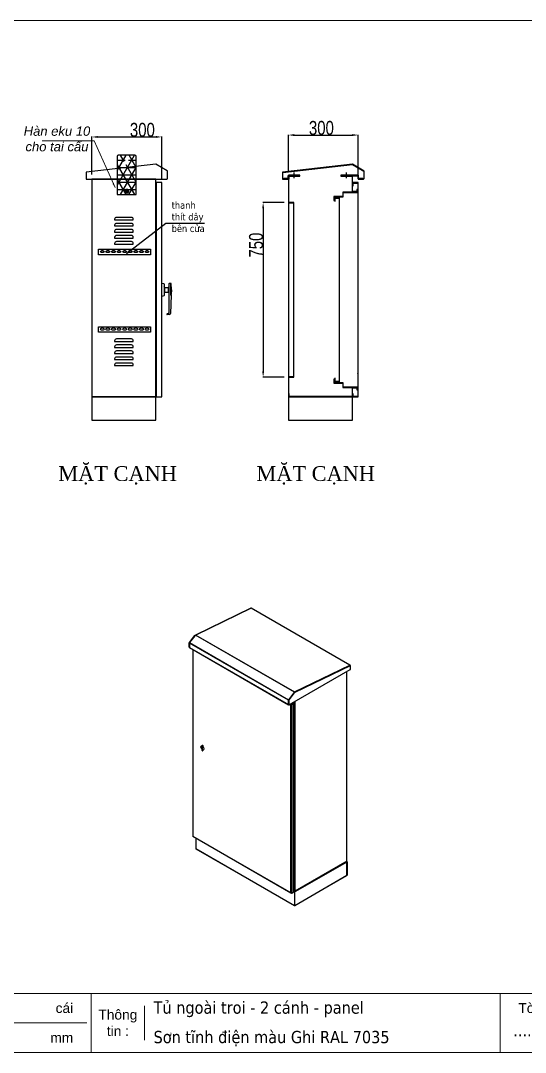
# Model space of a CAD drawing. Header units: inches. Extents: x 21 to 136330, y 8 to 58290.
# Drawn here: x 30620 to 32786, y 35034 to 39466 of the extents above; entities that cross this region are included whole.
import ezdxf
from ezdxf.enums import TextEntityAlignment as Align

# ---------------------------------------------------------------- set-up
doc = ezdxf.new("R2010")
doc.units = ezdxf.units.IN
doc.header["$MEASUREMENT"] = 0
doc.linetypes.add('EPL_DASH', pattern=[1, 0.5, -0.5])
doc.layers.add('0 TĂNG CỨNG', color=7, linetype='Continuous', lineweight=15)
doc.layers.add('ME-DIM', color=8, linetype='Continuous', lineweight=13)
for name, color, linetype in [('1-EMC-ACESS', 4, 'Continuous'), ('@.0.DM. NÉT CHÍNH', 7, 'Continuous'), ('DIM', 96, 'Continuous'), ('equipments-cont.', 140, 'Continuous'), ('Text', 4, 'Continuous')]:
    doc.layers.add(name, color=color, linetype=linetype)
for name, color, linetype, transparency in [('@.0.DM. KÍCH THƯỚC', 8, 'Continuous', 0.2), ('@.0.DM. KÍCH THƯỚC @ 1', 8, 'Continuous', 0.2), ('@.DM. KÍCH THƯỚC', 8, 'Continuous', 0.2), ('@.DM. KÍCH THƯỚC @ 1', 8, 'Continuous', 0.2)]:
    doc.layers.add(name, color=color, linetype=linetype, transparency=transparency)
doc.styles.add('ARIAL', font='arial.ttf')
doc.styles.add('Note Text (ISO)', font='tahoma.ttf')
doc.styles.add('roman', font='roman.shx', dxfattribs={"width": 0.8})
doc.styles.add('Tahoma (Input Text)', font='tahoma.ttf')
doc.styles.add('TEXT-ELECTRICAL', font='')
doc.styles.get('TEXT-ELECTRICAL').set_extended_font_data('.VnArial NarrowH')
doc.dimstyles.new('Kích thước Duy Mạnh', dxfattribs={"dimtxt": 30, "dimasz": 25, "dimexe": 1.25, "dimexo": 20, "dimtad": 1, "dimdec": 1, "dimtxsty": 'roman', "dimcen": 2.5, "dimclrd": 8, "dimclre": 8, "dimclrt": 2, "dimadec": 0, "dimazin": 0, "dimtfac": 1, "dimtdec": 1, "dimtix": 1, "dimtmove": 0, "dimatfit": 3, "dimfxl": 1, "dimtfillclr": 1, "dimarcsym": 0})
doc.dimstyles.new('ME DIM 1-20', dxfattribs={"dimscale": 20, "dimtxt": 2, "dimasz": 1, "dimexe": 0.5, "dimexo": 0.5, "dimgap": 0.5, "dimtad": 1, "dimdec": 0, "dimzin": 0, "dimdsep": 46, "dimtxsty": 'TEXT-ELECTRICAL', "dimblk": 'OBLIQUE', "dimcen": 0, "dimdle": 0.5, "dimclrd": 256, "dimclre": 256, "dimclrt": 256, "dimadec": 0, "dimazin": 0, "dimtfac": 1, "dimtdec": 0, "dimtix": 1, "dimtofl": 0, "dimtmove": 0, "dimatfit": 3, "dimfxl": 1, "dimtolj": 1, "dimtzin": 0, "dimlwd": -1, "dimlwe": -1, "dimarcsym": 0})

# ---------------------------------------------------------------- blocks, each defined once
blk = doc.blocks.new('KHUNG KT1')
at = {"color": 7}
for p, q in [((7128, -4752), (0, -4752)), ((4868.8, -4752), (4868.8, -5040)), ((6864, -4752), (6864, -5040)), ((5128.7, -4812), (5128.7, -4980)), ((4848, -4896), (0, -4896))]:
    blk.add_line(p, q, dxfattribs=at)
blk.add_lwpolyline([(0, 0), (7128, 0), (7128, -5040), (0, -5040)], close=True, dxfattribs=at)
at = {"color": 2, "char_height": 48, "style": 'ARIAL'}
for s, insert, width, attachment_point in [('cái', (4695, -4824), 2202.321, 4), ('Thông\\Ptin :', (4998.8, -4896), 259.945, 5), ('Tờ', (6996, -4824), 264, 5), ('mm', (4669.3, -4968), 2202.321, 4)]:
    blk.add_mtext(s, dxfattribs=dict(at, insert=insert, width=width, attachment_point=attachment_point))
at = {"color": 1, "style": 'Tahoma (Input Text)', "flags": 8}
for tag, p in [('#03', (1514.7, -4846.3)), ('#01', (328.9, -4851.1)), ('#05', (2819, -4851.1)), ('#07', (4424, -4851.1)), ('#09', (5172.9, -4851.1)), ('#02', (189.8, -4995.1)), ('#04', (1755.3, -4995.1)), ('#06', (2727.8, -4995.1)), ('#08', (4382.7, -4995.1)), ('#10', (5172.9, -4995.1))]:
    blk.add_attdef(tag, p, '', height=60, dxfattribs=at)
blk.add_attdef('#11', text='', height=60, dxfattribs=at).set_placement((6996, -4961.6), align=Align.CENTER)
at = {"layer": '0 TĂNG CỨNG', "color": 1, "style": 'ARIAL'}
blk.add_attdef('#12', (852.8, -4987.6), '', height=60, dxfattribs=at)
blk = doc.blocks.new('*D640')
at = {"layer": '@.DM. KÍCH THƯỚC', "color": 8, "lineweight": -2, "transparency": 16777216}
for p, q in [((31749.9, 38684.9), (31659, 38684.9)), ((31749.9, 37934.9), (31659, 37934.9))]:
    blk.add_line(p, q, dxfattribs=at)
at = {"layer": '@.DM. KÍCH THƯỚC', "lineweight": -2, "transparency": 16777216}
blk.add_line((31660.2, 38659.9), (31660.2, 37959.9), dxfattribs=at)
at = {"layer": '@.DM. KÍCH THƯỚC', "transparency": 16777216}
for points in [[(31656, 38659.9), (31664.4, 38659.9), (31660.2, 38684.9)], [(31656, 37959.9), (31664.4, 37959.9), (31660.2, 37934.9)]]:
    blk.add_solid(points, dxfattribs=at)
at = {"layer": 'Defpoints', "color": 0, "transparency": 16777216}
for p in [(31769.9, 38684.9), (31660.2, 37934.9), (31769.9, 37934.9)]:
    blk.add_point(p, dxfattribs=at)
at = {"layer": '@.DM. KÍCH THƯỚC', "color": 2, "transparency": 16777216, "insert": (31599.6, 38448.2), "char_height": 60, "attachment_point": 1, "rotation": 90, "style": 'roman'}
blk.add_mtext('750', dxfattribs=at)
blk = doc.blocks.new('*D641')
at = {"layer": '@.DM. KÍCH THƯỚC', "color": 8, "lineweight": -2, "transparency": 16777216}
for p, q in [((31768.4, 38818.4), (31768.4, 38975.7)), ((32068.4, 38786.9), (32068.4, 38975.7))]:
    blk.add_line(p, q, dxfattribs=at)
at = {"layer": '@.DM. KÍCH THƯỚC', "lineweight": -2, "transparency": 16777216}
blk.add_line((31793.4, 38974.4), (32043.4, 38974.4), dxfattribs=at)
at = {"layer": '@.DM. KÍCH THƯỚC', "transparency": 16777216}
for points in [[(31793.4, 38978.6), (31793.4, 38970.3), (31768.4, 38974.4)], [(32043.4, 38978.6), (32043.4, 38970.3), (32068.4, 38974.4)]]:
    blk.add_solid(points, dxfattribs=at)
at = {"layer": 'Defpoints', "color": 0, "transparency": 16777216}
for p in [(32068.4, 38974.4), (31768.4, 38798.4), (32068.4, 38766.9)]:
    blk.add_point(p, dxfattribs=at)
at = {"layer": '@.DM. KÍCH THƯỚC', "color": 2, "transparency": 16777216, "insert": (31856.7, 39035.1), "char_height": 60, "attachment_point": 1, "style": 'roman'}
blk.add_mtext('300', dxfattribs=at)
blk = doc.blocks.new('*D685')
at = {"layer": '@.DM. KÍCH THƯỚC', "color": 8, "lineweight": -2, "transparency": 16777216}
for p, q in [((30925.1, 38804.9), (30925.1, 38967.5)), ((31225.1, 38786.9), (31225.1, 38967.5))]:
    blk.add_line(p, q, dxfattribs=at)
at = {"layer": '@.DM. KÍCH THƯỚC', "lineweight": -2, "transparency": 16777216}
blk.add_line((30950.1, 38966.2), (31200.1, 38966.2), dxfattribs=at)
at = {"layer": '@.DM. KÍCH THƯỚC', "transparency": 16777216}
for points in [[(30950.1, 38970.4), (30950.1, 38962.1), (30925.1, 38966.2)], [(31200.1, 38970.4), (31200.1, 38962.1), (31225.1, 38966.2)]]:
    blk.add_solid(points, dxfattribs=at)
at = {"layer": 'Defpoints', "color": 0, "transparency": 16777216}
for p in [(31225.1, 38966.2), (30925.1, 38784.9), (31225.1, 38766.9)]:
    blk.add_point(p, dxfattribs=at)
at = {"layer": '@.DM. KÍCH THƯỚC', "color": 2, "transparency": 16777216, "insert": (31088.4, 39026.9), "char_height": 60, "attachment_point": 1, "style": 'roman'}
blk.add_mtext('300', dxfattribs=at)
blk = doc.blocks.new('ádfsdg')
at = {"layer": '@.0.DM. NÉT CHÍNH'}
for p, q in [((206.4, 600.4), (-30.3, 485)), ((207.5, 600.3), (-29.2, 484.9)), ((631.2, 355.7), (207.5, 600.3)), ((632.2, 355.7), (208.5, 600.4)), ((-57, 450.4), (-57.8, 450.9)), ((-57.8, 432.3), (-57.8, 450.9)), ((-57, 452.9), (-33.6, 482.6)), ((-56.2, 452.4), (-57, 452.9)), ((-57, 450.4), (-57, 431.8)), ((368, 205), (-56.7, 450.2)), ((-56.7, 431.7), (-56.7, 450.2)), ((-32.9, 482.1), (-56.2, 452.4)), ((-56, 452.3), (-30.7, 484.4)), ((-56, 452.3), (368.8, 207)), ((-31.1, 483.8), (-33.6, 482.6)), ((-33.6, 482.6), (-32.9, 482.1)), ((-32.2, 482.4), (-32.9, 482.1)), ((-30.1, 484.1), (-30.7, 484.4)), ((393.6, 239.5), (-30.1, 484.1)), ((-29.2, 484.9), (394.5, 240.3)), ((-57, 431.8), (-57.8, 432.3)), ((-56.5, 430.8), (-57.3, 431.3)), ((-56.7, 431.7), (368, 186.4)), ((-56.3, 430.7), (368.5, 185.4)), ((-42.3, 422.6), (-42.3, -378.3)), ((-41.6, 422.2), (-41.6, -379.2)), ((394.5, 240.3), (631.2, 355.7)), ((632.7, 354.7), (632.3, 354.5)), ((632.7, 354.7), (633.2, 354.4)), ((382.4, 191.6), (633.5, 336.7)), ((632.7, 352.9), (396, 237.4)), ((618.1, -487.3), (618.1, 327.8)), ((618.8, -486.4), (618.8, 328.2)), ((633.2, 354.4), (632.5, 354)), ((632.6, 353.7), (633.5, 354.1)), ((632.7, 352.9), (634.3, 353.6)), ((633.2, 354), (633.2, 354.4)), ((634.3, 353.6), (633.5, 354.1)), ((633.5, 336.7), (634.3, 337.1)), ((634.3, 337.1), (634.3, 353.6)), ((394.1, 239.2), (368.8, 207)), ((369.1, 206.9), (392.5, 236.6)), ((393.3, 236.1), (369.9, 206.4)), ((395.2, 237.9), (392.5, 236.6)), ((392.5, 236.6), (393.3, 236.1)), ((393.2, 236.9), (394.5, 238.6)), ((393.3, 236.1), (396, 237.4)), ((394.1, 239.2), (393.6, 239.5)), ((394.5, 238.6), (394.1, 239.2)), ((394.5, 239.3), (394.5, 240.3)), ((395.2, 237.9), (396, 237.4)), ((368.3, 205.1), (368, 205)), ((368, 205), (368, 186.4)), ((368, 186.4), (368.3, 186.6)), ((369.1, 204.4), (368.3, 204.8)), ((368.3, 186.3), (368.3, 204.8)), ((369.1, 185.8), (368.3, 186.3)), ((368.8, 207), (369, 206.8)), ((369.6, 184.8), (368.8, 185.2)), ((369.9, 206.4), (369.1, 206.9)), ((369.1, 204.4), (369.1, 185.8)), ((370.7, 184.9), (382.4, 191.6)), ((378.9, 182.6), (372.9, 186.1)), ((376, 188), (380.5, 185.4)), ((379.7, 183.1), (378.9, 182.6)), ((378.9, -622), (378.9, 182.6)), ((379.7, 184.7), (379.7, 183.1)), ((379.7, 183.1), (381.1, 182.3)), ((380.5, 185.4), (380.5, 184.5)), ((380.5, 185.4), (381.2, 185)), ((381.2, 184.1), (380.5, 184.5)), ((390.5, 190.4), (381.2, 185)), ((381.2, 184.1), (381.2, 185)), ((381.2, 184.1), (381.3, 184.1)), ((390.6, 190.3), (381.3, 184.9)), ((381.3, 183.1), (381.3, 184.9)), ((381.3, 184.9), (382.1, 184.5)), ((382.1, 182.6), (381.3, 183.1)), ((382.1, 184.5), (391.4, 189.8)), ((382.1, 184.5), (382.1, 182.6)), ((382.1, 182.6), (382.1, -622)), ((390.5, 190.4), (385.3, 193.3)), ((391.2, 190.7), (386, 193.7)), ((390.5, 190.4), (390.5, 190.2)), ((391.4, 189.8), (390.6, 190.3)), ((391.4, 116.4), (391.4, 189.8)), ((392, 117.3), (392, 190)), ((392.7, -614.7), (392.7, 197.6)), ((395.9, 199.4), (395.9, -615.6)), ((391.4, 67.4), (391.4, 116.4)), ((391.4, -189.8), (391.4, 67.4)), ((392, -188.9), (392, 68.3)), ((-2.9, -4.8), (-2.9, 7.7)), ((-2.1, 7.5), (-2.1, -5.7)), ((391.4, -238.8), (391.4, -189.8)), ((391.4, -496), (391.4, -238.8)), ((392, -495.1), (392, -237.9)), ((-41.6, -379.2), (378.9, -622)), ((-41.2, -380.2), (379.4, -623)), ((-30, -386.7), (-30, -431.9)), ((-30, -431.9), (394.3, -676.8)), ((-28.8, -433.3), (394.1, -677.5)), ((618.6, -487), (395.9, -615.6)), ((395.9, -615.6), (618.1, -487.3)), ((618.5, -486.9), (618.6, -487)), ((618.6, -487.9), (618.6, -487)), ((391.4, -545), (391.4, -496)), ((618.6, -487.9), (395.9, -616.5)), ((618.1, -490.1), (395.9, -618.3)), ((617.9, -489), (618.9, -489.6)), ((618, -489.2), (618, -489.2)), ((618, -489.2), (618.8, -489.7)), ((618.1, -488.2), (619.7, -489.1)), ((618.1, -490.1), (618.8, -489.7)), ((618.8, -489.7), (618.8, -547.2)), ((618.9, -489.6), (619.7, -489.1)), ((618.9, -547.2), (618.9, -489.6)), ((619.7, -489.1), (619.7, -546.7)), ((391.4, -618.5), (391.4, -545)), ((392, -616.8), (392, -544.1)), ((395.1, -677.1), (618, -548.5)), ((395.2, -676.3), (618.8, -547.2)), ((618.9, -547.2), (618.8, -547.1)), ((619.7, -546.7), (618.9, -547.2)), ((382.1, -623.9), (391.4, -618.5)), ((392.7, -618.3), (391.8, -617.8)), ((392.7, -614.7), (392, -613.5)), ((392, -613.5), (392.7, -614.7)), ((392, -614.3), (392.7, -614.7)), ((394.3, -616.3), (392, -615)), ((393.5, -617.9), (392.7, -618.3)), ((392.7, -618.3), (394.3, -619.3)), ((394.3, -616.5), (392.9, -617.3)), ((393.5, -617.9), (395.1, -618.8)), ((394.3, -616.5), (394.3, -616.3)), ((395.7, -617.3), (394.3, -616.5)), ((395.1, -618.8), (394.3, -619.3)), ((394.3, -619.3), (394.3, -676.8)), ((395.1, -617.9), (394.4, -618.3)), ((395.2, -618.7), (394.4, -618.3)), ((394.4, -618.3), (394.4, -618.4)), ((395.1, -617.9), (395.9, -618.3)), ((395.1, -676.4), (395.1, -618.8)), ((395.2, -618.7), (395.9, -618.3)), ((395.2, -676.3), (395.2, -618.7)), ((395.9, -616.5), (395.5, -615.8)), ((395.9, -615.6), (395.9, -616.5)), ((379.7, -622.3), (379.7, -623.1)), ((380.5, -622.9), (380.5, -622.4)), ((381.2, -623.3), (380.5, -622.9)), ((381.1, -622.4), (381.2, -622.4)), ((381.2, -622.4), (381.2, -623.3)), ((381.3, -622.4), (381.2, -622.4)), ((381.2, -623.3), (381.3, -623.3)), ((381.3, -623.4), (381.3, -622.3)), ((381.3, -623.4), (382.1, -623.9)), ((382.1, -622), (382.1, -623.9)), ((394.3, -676.8), (395.1, -676.4)), ((395.2, -676.3), (395.1, -676.2))]:
    blk.add_line(p, q, dxfattribs=at)
for centre, major_axis, ratio, start_param, end_param in [((207.4, 598.4), (-0.99, 2.02), 0.620313, 5.539655, 6.283185), ((207.4, 598.4), (1.13, 1.95), 0.57735, 0, 0.707906), ((-56.2, 451.8), (1.12, 1.95), 0.57735, 1.325927, 2.356299), ((-55.4, 451.3), (-1.12, -1.95), 0.57735, 4.467519, 5.497892), ((-55.2, 451.2), (1.12, 1.95), 0.57735, 1.325927, 2.356299), ((-29.3, 483), (-0.99, 2.02), 0.620313, 5.539655, 6.994136), ((-29.3, 483), (-1.12, -1.95), 0.57735, 3.849498, 4.467519), ((-56.2, 433.2), (-1.12, -1.95), 0.57735, 5.497892, 6.283185), ((-55.4, 432.8), (-1.12, -1.95), 0.57735, 5.497892, 6.401311), ((-55.2, 432.6), (-1.12, -1.95), 0.57735, 5.497892, 6.283185), ((631.1, 353.8), (1.12, 1.95), 0.57735, 5.497787, 6.991091), ((631.1, 353.8), (0.99, -2.02), 0.620313, 0.827266, 2.398062), ((394.4, 238.4), (1.12, 1.95), 0.57735, 0.707906, 1.325927), ((394.4, 238.4), (-0.562, -0.974), 0.57735, 3.849498, 4.236916), ((394.4, 238.4), (-0.99, 2.02), 0.620313, 3.968859, 5.539655), ((394.4, 238.4), (0.49, -1.01), 0.620313, 0.827266, 2.398062), ((369.6, 205.9), (-1.12, -1.95), 0.57735, 4.467519, 5.497892), ((369.6, 187.3), (-1.12, -1.95), 0.57735, 5.497892, 6.401311), ((369.9, 205.7), (1.12, 1.95), 0.57735, 1.325927, 2.356299), ((369.9, 187.2), (-1.12, -1.95), 0.57735, 5.497892, 6.283185), ((370.7, 205.3), (-1.12, -1.95), 0.57735, 4.467519, 5.497892), ((370.7, 186.7), (-1.12, -1.95), 0.57735, 5.497892, 7.068688), ((380.5, 183.6), (-1.13, -1.95), 0.57735, 4.45059, 5.497787), ((380.5, 183.6), (2.25, 0), 0.57735, 3.926991, 4.974188), ((380.5, 183.6), (-1.13, -1.95), 0.57735, 3.926991, 4.45059), ((380.5, 183.6), (0.563, 0.974), 0.57735, 0.785398, 2.356194), ((380.5, 183.6), (-1.13, 0), 0.57735, 0.785398, 2.356194), ((380.5, 183.6), (2.25, 0), 0.57735, 4.974188, 5.497787), ((389.8, 117.3), (2.25, 0), 0.57735, 5.497787, 6.283185), ((389.8, 68.3), (2.25, 0), 0.57735, 5.497787, 7.068583), ((0, 0), (-4.5, 7.79), 0.57735, 0.088504, 3.053089), ((0, 10.4), (-1.13, 1.95), 0.57735, 0.361367, 2.780226), ((0, -10.4), (-1.13, 1.95), 0.57735, 0.361367, 2.780226), ((389.8, -188.9), (2.25, 0), 0.57735, 5.497787, 6.283185), ((389.8, -237.9), (2.25, 0), 0.57735, 5.497787, 7.068583), ((-40, -378.3), (-2.25, 0), 0.57735, 0, 0.785398), ((-40, -378.3), (-1.12, -1.95), 0.57735, 5.497787, 6.283185), ((616.5, -486.4), (2.25, 0), 0.57735, 5.497787, 6.283185), ((389.8, -495.1), (2.25, 0), 0.57735, 5.497787, 6.283185), ((616.5, -489.1), (1.13, -1.95), 0.57735, 1.308997, 1.570796), ((616.5, -489.1), (1.13, -1.95), 0.57735, 0.785398, 1.308997), ((389.8, -544.1), (2.25, 0), 0.57735, 5.497787, 7.068583), ((394.3, -613.8), (1.59, -2.76), 0.57735, 4.712389, 6.283185), ((394.3, -613.8), (1.59, -2.76), 0.57735, 4.712389, 5.235988), ((394.3, -617.4), (-1.12, -1.95), 0.57735, 4.974188, 5.497787), ((394.3, -617.4), (-1.12, -1.95), 0.57735, 4.28531, 4.974188), ((394.3, -617.4), (-0.562, -0.974), 0.57735, 3.926991, 5.497787), ((394.3, -614.7), (2.25, 0), 0.57735, 4.45059, 5.497787), ((394.3, -617.4), (0.563, -0.974), 0.57735, 0.785398, 2.356194), ((394.3, -617.4), (-1.12, 1.95), 0.57735, 4.45059, 4.775053), ((394.3, -617.4), (-1.13, 1.95), 0.57735, 3.926991, 4.45059), ((380.5, -621.1), (-1.12, -1.95), 0.57735, 5.497787, 6.544985), ((380.5, -621.1), (-2.25, 0), 0.57735, 0.785398, 1.832596), ((380.5, -621.1), (-1.12, -1.95), 0.57735, 0.261799, 0.785398), ((380.5, -621.1), (-2.25, 0), 0.57735, 1.832596, 2.356194)]:
    blk.add_ellipse(centre, major_axis=major_axis, ratio=ratio, start_param=start_param, end_param=end_param, dxfattribs=at)
for centre, major_axis in [((-0.8, -0.5), (-4.5, 7.79)), ((-0.8, 10), (-1.13, 1.95)), ((-0.8, -10.9), (-1.13, 1.95))]:
    blk.add_ellipse(centre, major_axis=major_axis, ratio=0.57735, dxfattribs=at)
for points in [[(390.9, 190.7), (390.8, 190.6), (390.6, 190.5), (390.5, 190.4)], [(390.6, 190.3), (390.6, 190.3), (390.7, 190.3), (390.7, 190.3)], [(391, 190.7), (391, 190.7), (391, 190.7), (390.9, 190.7)], [(391.4, 190.1), (391.5, 190.5), (391.3, 190.8), (391, 190.7)], [(392, 190), (391.9, 189.9), (391.7, 189.9), (391.4, 189.8)], [(392, 190), (391.9, 190), (391.8, 190), (391.7, 190)], [(-30, -431.9), (-29.9, -432.3), (-29.7, -432.6), (-29.4, -432.9)], [(-29.4, -432.9), (-29.2, -433), (-29, -433.2), (-28.8, -433.3)], [(618.3, -548.2), (618.2, -548.3), (618.1, -548.4), (618, -548.5)], [(618.5, -548), (618.4, -548), (618.4, -548.1), (618.3, -548.2)], [(618.8, -547.2), (618.7, -547.5), (618.6, -547.7), (618.5, -548)], [(619.1, -547.5), (618.9, -547.7), (618.7, -547.8), (618.5, -547.9)], [(618.7, -547.6), (618.8, -547.6), (619, -547.6), (619.1, -547.5)], [(618.8, -547.3), (618.8, -547.2), (618.9, -547.2), (618.9, -547.2)], [(619.7, -546.7), (619.6, -547), (619.4, -547.3), (619.1, -547.5)], [(391.4, -618.5), (391.8, -618.1), (392, -617.5), (392, -616.8)], [(394.5, -676.9), (394.9, -677.3), (395.2, -677.2), (395.3, -676.8)], [(395.1, -676.4), (395.1, -676.4), (395, -676.4), (395, -676.5)], [(395.3, -676.8), (395.3, -676.7), (395.3, -676.5), (395.2, -676.3)]]:
    blk.add_open_spline(points, degree=3, dxfattribs=at)
for points, knots in [([(390.7, 190.3), (390.9, 190.2), (391, 190.1), (391.4, 190.1), (391.5, 190), (391.7, 190), (391.7, 190), (391.7, 190)], [0, 0, 0, 0, 0.0693695, 0.0693695, 0.1384765, 0.1384765, 0.1564909, 0.1564909, 0.1564909, 0.1564909]), ([(390.9, 190.2), (390.9, 190.2), (390.9, 190.2), (391, 190.4), (391, 190.6), (391, 190.7)], [-0.09649044, -0.09649044, -0.09649044, -0.09649044, -0.08453239, -0.08453239, 0, 0, 0, 0]), ([(390.9, 190.2), (390.9, 190.2), (390.9, 190.2), (390.9, 190.4), (390.9, 190.5), (390.9, 190.7)], [-0.09701806, -0.09701806, -0.09701806, -0.09701806, -0.09001923, -0.09001923, 0, 0, 0, 0]), ([(391.7, 190), (391.8, 190), (391.9, 190), (392, 190), (392, 190), (392, 190)], [0, 0, 0, 0, 0.06575544, 0.06575544, 0.09008706, 0.09008706, 0.09008706, 0.09008706]), ([(392, 190), (392.1, 190), (392, 190), (392, 190), (392, 190), (392, 190), (392, 190)], [-0.518658, -0.518658, -0.518658, -0.518658, -0.3376904, -0.3376904, -0.3376904, -0.3123669, -0.3123669, -0.3123669, -0.3123669]), ([(395, -676.5), (394.9, -676.6), (394.7, -676.7), (394.5, -676.9), (394.4, -677), (394.3, -677.2), (394.2, -677.3), (394.2, -677.4), (394.1, -677.5), (394.1, -677.5)], [0, 0, 0, 0, 0.0693757, 0.0693757, 0.1384824, 0.1384824, 0.2062241, 0.2062241, 0.2465068, 0.2465068, 0.2465068, 0.2465068]), ([(394.1, -677.5), (394.1, -677.5), (394.1, -677.5), (394.1, -677.4), (394.1, -677.4), (394.2, -677.2), (394.3, -676.8)], [-0.5098141, -0.5098141, -0.5098141, -0.5098141, -0.350237, -0.350237, -0.350237, 0, 0, 0, 0]), ([(394.9, -676.6), (394.9, -676.6), (394.9, -676.6), (395, -676.7), (395.1, -676.8), (395.3, -676.8)], [-0.09701806, -0.09701806, -0.09701806, -0.09701806, -0.09001923, -0.09001923, 0, 0, 0, 0])]:
    blk.add_open_spline(points, degree=3, knots=knots, dxfattribs=at)
blk = doc.blocks.new('TV-HTS4')
at = {"layer": 'equipments-cont.'}
for p, q in [((12, 10), (10, 12)), ((12, 10), (28, 10)), ((12, 10), (12, -10)), ((28, 10), (30, 12)), ((28, 10), (28, -10)), ((40, 26.4), (32, 26.4)), ((39, -21), (39, 26.4)), ((42, 0), (40, 26.4)), ((42, 0), (41.1, -21)), ((12, -10), (10, -12)), ((12, -10), (28, -10)), ((28, -10), (30, -12)), ((40.9, -24), (37.1, -102.1)), ((39, -23.5), (39, -21)), ((40.4, -23.5), (39, -23.5)), ((40.6, -21.5), (39.5, -21.5)), ((22.5, -104.3), (22.5, -106)), ((28, -102.4), (23.3, -103.3)), ((32.1, -107), (23.5, -107))]:
    blk.add_line(p, q, dxfattribs=at)
blk.add_lwpolyline([(0, 28.5), (8.5, 26.4, -0.344151), (10, 24.4), (10, -24.4, -0.344151), (8.5, -26.4), (0, -28.5)], format="xyb", close=True, dxfattribs=at)
blk.add_lwpolyline([(30, 24.4), (30, -100)], dxfattribs=at)
for centre, radius, start, end in [((32, 24.4), 2, 90, 180), ((39.5, -21), 0.5, 180, 270), ((40.4, -24), 0.5, 357.4899, 90), ((40.6, -21), 0.5, 270, 357.4899), ((23.5, -104.3), 1, 101.3099, 180), ((23.5, -106), 1, 180, 270), ((27.5, -100), 2.5, 281.3099, 0), ((32.1, -102), 5, 270, 358.5193)]:
    blk.add_arc(centre, radius, start, end, dxfattribs=at)
blk = doc.blocks.new('bl10')
h = blk.add_hatch()
h.set_pattern_fill('ANGLE', color=256, scale=0.5, style=0)
h.set_pattern_definition([(0, (-95209.8878, -16108.5042), (0, 3.4925), [2.54, -0.9525]), (90, (-95209.8878, -16108.5042), (-3.4925, 2e-16), [2.54, -0.9525])])
edge = h.paths.add_edge_path(flags=16)
edge.add_arc((0, 7.4), 5, 0, 360)
h.paths.add_polyline_path([(-4.2, 14.7), (-8.5, 7.4), (-4.2, 0), (4.2, 0), (8.5, 7.4), (4.2, 14.7)])
h = blk.add_hatch()
h.set_pattern_fill('DOTS', color=256, style=0)
h.set_pattern_definition([(0, (-95209.8878, -16108.5042), (0.79375, 1.5875), [0, -1.5875])])
edge = h.paths.add_edge_path()
edge.add_arc((0, 7.4), 5, 0, 360)
at = {"color": 252}
for p, q in [((-0.5, 7.4), (0.5, 7.4)), ((0, 6.9), (0, 7.9))]:
    blk.add_line(p, q, dxfattribs=at)
blk.add_lwpolyline([(-4.2, 14.7), (-8.5, 7.4), (-4.2, 0), (4.2, 0), (8.5, 7.4), (4.2, 14.7)], close=True)
blk.add_circle((0, 7.4), 5)
blk = doc.blocks.new('_Oblique')
at = {"color": 0, "linetype": 'ByBlock', "lineweight": -2}
blk.add_line((-0.5, -0.5), (0.5, 0.5), dxfattribs=at)
blk = doc.blocks.new('A$C7B5F0327')
at = {"color": 253}
for p, q in [((4, 8), (12, 8)), ((4, 0), (12, 0))]:
    blk.add_line(p, q, dxfattribs=at)
for centre, start, end in [((4, 4), 90, 270), ((12, 4), 270, 90)]:
    blk.add_arc(centre, 4, start, end, dxfattribs=at)
blk = doc.blocks.new('*U226')
at = {"layer": 'DIM', "color": 7, "linetype": 'EPL_DASH', "xscale": -1}
blk.add_blockref('A$C7B5F0327', (8, -4), dxfattribs=at)
blk = doc.blocks.new('*U227')
at = {"layer": '@.DM. KÍCH THƯỚC', "color": 0, "linetype": 'ByBlock', "lineweight": -2, "transparency": 16777216}
for p in [(0, 0), (24, 0), (48, 0), (72, 0), (96, 0), (120, 0), (144, 0), (168, 0), (192, 0)]:
    blk.add_blockref('*U226', p, dxfattribs=at)
blk = doc.blocks.new('*U228')
at = {"layer": 'DIM', "color": 7, "linetype": 'EPL_DASH', "xscale": -1}
blk.add_blockref('A$C7B5F0327', (8, -4), dxfattribs=at)
blk = doc.blocks.new('*U229')
at = {"layer": '@.DM. KÍCH THƯỚC', "color": 0, "linetype": 'ByBlock', "lineweight": -2, "transparency": 16777216}
for p in [(0, 0), (24, 0), (48, 0), (72, 0), (96, 0), (120, 0), (144, 0), (168, 0), (192, 0)]:
    blk.add_blockref('*U228', p, dxfattribs=at)

msp = doc.modelspace()

# ---------------------------------------------------------------- hatches: boundary and pattern name
h = msp.add_hatch()
h.set_pattern_fill('NET3', color=252, scale=10, style=0)
h.set_pattern_definition([(0, (-64150.422, 22611.02), (0, 31.75), []), (60, (-64150.422, 22611.02), (-27.496307, 15.875), []), (120, (-64150.422, 22611.02), (-27.496307, -15.875), [])])
edge = h.paths.add_edge_path()
edge.add_line((31035.1315, 38718.4364), (31115.1315, 38718.4364))
edge.add_line((31115.1315, 38718.4364), (31115.1315, 38882.9035))
edge.add_arc((31110.1315, 38882.9035), 5, 0, 90)
edge.add_line((31110.1315, 38887.9035), (31040.1315, 38887.9035))
edge.add_arc((31040.1315, 38882.9035), 5, 90, 180)
edge.add_line((31035.1315, 38882.9035), (31035.1315, 38718.4364))
edge = h.paths.add_edge_path(flags=16)
edge.add_arc((31075.1315, 38857.9035), 11.5, 0, 360)
h.paths.add_polyline_path([(31070.8815, 38740.7977), (31066.6315, 38733.4364), (31070.8815, 38726.0752), (31079.3815, 38726.0752), (31083.6315, 38733.4364), (31079.3815, 38740.7977)], flags=16)
edge = h.paths.add_edge_path(flags=0)
edge.add_arc((31075.1315, 38733.4364), 5, 0, 360)
edge = h.paths.add_edge_path(flags=0)
edge.add_line((31075.1315, 38732.9364), (31075.1315, 38733.9364))
edge = h.paths.add_edge_path(flags=0)
edge.add_line((31074.6315, 38733.4364), (31075.6315, 38733.4364))

# ---------------------------------------------------------------- linework, layer by layer
at = {"color": 252}
msp.add_lwpolyline([(31033.2535, 38718.4364), (31115.1315, 38718.4364), (31115.1315, 38882.9035, 0.414213562), (31110.1315, 38887.9035), (31038.2535, 38887.9035, 0.414213562), (31033.2535, 38882.9035)], format="xyb", close=True, dxfattribs=at)
at = {"layer": '@.0.DM. NÉT CHÍNH'}
for p, q in [((31793.4169, 38789.1859), (31793.4169, 38814.1883)), ((32018.4169, 38789.1859), (32018.4169, 38814.1883)), ((32066.9169, 37949.9364), (32066.9169, 37951.4364))]:
    msp.add_line(p, q, dxfattribs=at)
for points in [[(30901.6315, 38784.9364), (31225.1304, 38784.8754), (31247.1304, 38784.8731, 0.414213562), (31250.1307, 38787.8728), (31250.1339, 38818.1742, 0.263446003), (31248.6777, 38820.7469), (31200.1369, 38849.8785), (30900.1315, 38814.9364), (30900.1315, 38784.9364)], [(31766.9169, 38798.4364), (31766.9169, 38789.4364, -0.414213562), (31765.4169, 38787.9364), (31748.4169, 38787.9364), (31748.4169, 38786.4364), (31765.4169, 38786.4364, 0.414213562), (31768.4169, 38789.4364), (31768.4169, 38798.4364, -0.414213562), (31769.9169, 38799.9364), (31818.4169, 38799.9364), (31818.4169, 38801.4364), (31769.9169, 38801.4364, 0.414213562)], [(31771.9169, 38796.9364, -0.414213562), (31773.4169, 38798.4364), (31818.4169, 38798.4364), (31818.4169, 38799.9364), (31773.4169, 38799.9364, 0.414213562), (31770.4169, 38796.9364), (31770.4169, 38784.9364), (31771.9169, 38784.9364)], [(32071.4169, 38786.4364), (32088.4169, 38786.4364), (32088.4169, 38787.9364), (32071.4169, 38787.9364, -0.414213562), (32069.9169, 38789.4364), (32069.9169, 38801.4364), (31993.4169, 38801.4364), (31993.4169, 38799.9364), (32068.4169, 38799.9364), (32068.4169, 38789.4364, 0.414213562)], [(32041.9169, 38796.9364), (32041.9169, 38729.9364), (32061.9169, 38729.9364), (32061.9169, 38731.4364), (32043.4169, 38731.4364), (32043.4169, 38796.9364, 0.414213562), (32040.4169, 38799.9364), (31993.4169, 38799.9364), (31993.4169, 38798.4364), (32040.4169, 38798.4364, -0.414213562)]]:
    msp.add_lwpolyline(points, format="xyb", close=True, dxfattribs=at)
msp.add_lwpolyline([(31746.4169, 38784.9364), (31768.4169, 38784.9364), (31768.4169, 38786.4364), (31744.9169, 38786.4364), (31744.9169, 38813.5484), (32043.0611, 38848.3459), (32091.9194, 38819.0237), (32091.9162, 38787.873, -0.414213562), (32090.416, 38786.3731), (32068.416, 38786.3754), (32068.4158, 38784.8754), (32090.4158, 38784.8731, 0.414213562), (32093.4162, 38787.8728), (32093.4195, 38819.8728), (32043.4224, 38849.8785), (31743.4169, 38814.9364), (31743.4169, 38784.9366), (31768.4169, 38784.9334)], format="xyb", dxfattribs=at)
for points in [[(30925.1315, 37849.9364), (31200.1315, 37849.9364), (31200.1315, 38784.8786), (30925.1315, 38784.8786)], [(31769.9169, 37849.9364), (31769.9169, 38798.4364), (31768.4169, 38798.4364), (31768.4169, 37849.9364)], [(31201.6315, 37849.9364), (31225.1315, 37849.9364), (31225.1315, 38769.9364), (31201.6315, 38769.9364)], [(31965.4169, 38693.9364), (31965.4169, 38709.4364), (32003.9169, 38709.4364), (32003.9169, 38727.9364), (32063.9169, 38727.9364), (32063.9169, 38739.9364), (32062.4169, 38739.9364), (32062.4169, 38729.4364), (32002.4169, 38729.4364), (32002.4169, 38710.9364), (31963.9169, 38710.9364), (31963.9169, 38693.9364)], [(32066.9169, 38768.4364), (32066.9169, 37851.4364), (32046.4169, 37851.4364), (32046.4169, 37862.9364), (32044.9169, 37862.9364), (32044.9169, 37849.9364), (32068.4169, 37849.9364), (32068.4169, 38769.9364), (32044.9169, 38769.9364), (32044.9169, 38756.9364), (32046.4169, 38756.9364), (32046.4169, 38768.4364)], [(31985.9169, 38703.4364), (31985.9169, 37916.4364), (31968.9169, 37916.4364), (31968.9169, 37929.9364), (31967.4169, 37929.9364), (31967.4169, 37914.9364), (31987.4169, 37914.9364), (31987.4169, 38704.9364), (31967.4169, 38704.9364), (31967.4169, 38689.9364), (31968.9169, 38689.9364), (31968.9169, 38703.4364)], [(31769.9169, 38684.9364), (31769.9169, 38683.4364), (31790.4169, 38683.4364), (31790.4169, 37936.4364), (31769.9169, 37936.4364), (31769.9169, 37934.9364), (31791.9169, 37934.9364), (31791.9169, 38684.9364)], [(31963.9169, 37925.9364), (31963.9169, 37908.9364), (32002.4169, 37908.9364), (32002.4169, 37890.4364), (32062.4169, 37890.4364), (32062.4169, 37879.9364), (32063.9169, 37879.9364), (32063.9169, 37891.9364), (32003.9169, 37891.9364), (32003.9169, 37910.4364), (31965.4169, 37910.4364), (31965.4169, 37925.9364)], [(30925.1315, 37749.9364), (31200.1315, 37749.9364), (31200.1315, 37849.9364), (30925.1315, 37849.9364)], [(31768.4169, 37749.9364), (32043.4169, 37749.9364), (32043.4169, 37849.9364), (31768.4169, 37849.9364)], [(31771.9169, 37864.9364), (31770.4169, 37864.9364), (31770.4169, 37849.9364), (32043.4169, 37849.9364), (32043.4169, 37888.4364), (32061.9169, 37888.4364), (32061.9169, 37889.9364), (32041.9169, 37889.9364), (32041.9169, 37851.4364), (31771.9169, 37851.4364)]]:
    msp.add_lwpolyline(points, close=True, dxfattribs=at)
at = {"layer": '@.0.DM. NÉT CHÍNH', "color": 2}
for points in [[(31094.8279, 38620.9364), (31030.8279, 38620.9364, 0.414213562), (31022.8279, 38612.9364), (31022.8279, 38609.9364), (31102.8279, 38609.9364), (31102.8279, 38612.9364, 0.414213562)], [(31094.8279, 38594.9364), (31030.8279, 38594.9364, 0.414213562), (31022.8279, 38586.9364), (31022.8279, 38583.9364), (31102.8279, 38583.9364), (31102.8279, 38586.9364, 0.414213562)], [(31094.8279, 38568.9364), (31030.8279, 38568.9364, 0.414213562), (31022.8279, 38560.9364), (31022.8279, 38557.9364), (31102.8279, 38557.9364), (31102.8279, 38560.9364, 0.414213562)], [(31094.8279, 38542.9364), (31030.8279, 38542.9364, 0.414213562), (31022.8279, 38534.9364), (31022.8279, 38531.9364), (31102.8279, 38531.9364), (31102.8279, 38534.9364, 0.414213562)], [(31094.8279, 38516.9364), (31030.8279, 38516.9364, 0.414213562), (31022.8279, 38508.9364), (31022.8279, 38505.9364), (31102.8279, 38505.9364), (31102.8279, 38508.9364, 0.414213562)], [(31094.8279, 38098.9364), (31030.8279, 38098.9364, 0.414213562), (31022.8279, 38090.9364), (31022.8279, 38087.9364), (31102.8279, 38087.9364), (31102.8279, 38090.9364, 0.414213562)], [(31094.8279, 38072.9364), (31030.8279, 38072.9364, 0.414213562), (31022.8279, 38064.9364), (31022.8279, 38061.9364), (31102.8279, 38061.9364), (31102.8279, 38064.9364, 0.414213562)], [(31094.8279, 38046.9364), (31030.8279, 38046.9364, 0.414213562), (31022.8279, 38038.9364), (31022.8279, 38035.9364), (31102.8279, 38035.9364), (31102.8279, 38038.9364, 0.414213562)], [(31094.8279, 38020.9364), (31030.8279, 38020.9364, 0.414213562), (31022.8279, 38012.9364), (31022.8279, 38009.9364), (31102.8279, 38009.9364), (31102.8279, 38012.9364, 0.414213562)], [(31094.8279, 37994.9364), (31030.8279, 37994.9364, 0.414213562), (31022.8279, 37986.9364), (31022.8279, 37983.9364), (31102.8279, 37983.9364), (31102.8279, 37986.9364, 0.414213562)]]:
    msp.add_lwpolyline(points, format="xyb", close=True, dxfattribs=at)
at = {"layer": '@.0.DM. NÉT CHÍNH', "color": 0}
msp.add_circle((31075.1315, 38733.4364), 6.5, dxfattribs=at)
at = {"layer": '@.DM. KÍCH THƯỚC'}
for points in [[(30953.8643, 38483.5223), (31176.8972, 38483.5223), (31176.8972, 38460.0297), (30953.8643, 38460.0297)], [(30953.8643, 38150.7178), (31176.8972, 38150.7178), (31176.8972, 38127.2252), (30953.8643, 38127.2252)]]:
    msp.add_lwpolyline(points, close=True, dxfattribs=at)

# ---------------------------------------------------------------- block references
at = {"color": 252}
msp.add_blockref('bl10', (31075.1315, 38726.0752), dxfattribs=at)
at = {"layer": '0 TĂNG CỨNG', "color": 1}
ref = msp.add_blockref('KHUNG KT1', (26641.411, 39465.8614), dxfattribs=dict(at, xscale=0.8792977987369557, yscale=0.8792977987369557, zscale=0.8792977987369557))
ref.add_attrib('#10', 'Sơn tĩnh điện màu Ghi RAL 7035', (31189.9305, 35073.7157), dxfattribs={"layer": '0', "color": 1, "height": 52.757868, "style": 'Tahoma (Input Text)'})
ref.add_attrib('#09', 'Tủ ngoài troi - 2 cánh - panel', (31189.9305, 35200.3346), dxfattribs={"layer": '0', "color": 1, "height": 52.757868, "style": 'Tahoma (Input Text)'})
ref.add_attrib('#11', '......', dxfattribs={"layer": '0', "color": 1, "height": 52.75787, "style": 'Tahoma (Input Text)'}).set_placement((32792.9641, 35103.1069), align=Align.CENTER)
at = {"layer": '@.0.DM. NÉT CHÍNH', "color": 6}
msp.add_blockref('ádfsdg', (31400.7079, 36341.8645), dxfattribs=at)
at = {"layer": '@.DM. KÍCH THƯỚC'}
for name, p in [('*U227', (30969.8501, 38473.5223)), ('*U229', (30969.8501, 38140.7178))]:
    msp.add_blockref(name, p, dxfattribs=at)
at = {"layer": 'Text'}
msp.add_blockref('TV-HTS4', (31225.1315, 38309.9364), dxfattribs=at)

# ---------------------------------------------------------------- texts
at = {"color": 7, "insert": (30775.4567, 38924.2682), "char_height": 40, "width": 704.873142, "attachment_point": 5, "style": 'ARIAL'}
msp.add_mtext('{\\fArial|b0|i1|c0|p34;Hàn eku 10\\Pcho tai cẩu\\P }', dxfattribs=at)
at = {"layer": '1-EMC-ACESS', "color": 1, "linetype": 'ByBlock', "lineweight": -2, "char_height": 63.504, "width": 972.626469, "attachment_point": 2, "style": 'ARIAL'}
for insert in [(31035.5731, 37552.1531), (31885.8836, 37552.1531)]:
    msp.add_mtext('{\\fTimes New Roman|b0|i0|c0|p18;\\C7;MẶT CẠNH}', dxfattribs=dict(at, insert=insert))
at = {"layer": '@.0.DM. KÍCH THƯỚC', "insert": (31267.7589, 38687.8375), "char_height": 30, "width": 269.497697, "attachment_point": 1, "style": 'Note Text (ISO)'}
msp.add_mtext('thanh \\Pthít dây\\Pbên cửa', dxfattribs=at)

# ---------------------------------------------------------------- dimensions: what is measured, and where the dimension line sits
at = {"layer": '@.DM. KÍCH THƯỚC @ 1', "color": 0}
dim = msp.add_linear_dim(base=(31225.1315, 38966.2271), p1=(30925.1315, 38784.9334), p2=(31225.1315, 38766.9364), dimstyle='Kích thước Duy Mạnh', override={"dimscale": 1, "dimtxt": 60, "dimdec": 0, "dimclrd": 256, "dimtdec": 0, "dimtix": 1, "dimtofl": 0, "dimtmove": 0, "dimatfit": 1}, dxfattribs=at)
dim.commit()
dim.dimension.update_dxf_attribs({"geometry": '*D685', "text_midpoint": (31150.1315, 38966.2271), "dimtype": 128})
for base, p1, p2, angle, picture, middle in [((32068.4169, 38974.4398), (31768.4169, 38798.4364), (32068.4169, 38766.9364), 180, '*D641', (31918.4169, 38974.4398)), ((31660.2027, 37934.9364), (31769.9169, 38684.9364), (31769.9169, 37934.9364), 90, '*D640', (31660.2027, 38509.9364))]:
    dim = msp.add_linear_dim(base=base, p1=p1, p2=p2, angle=angle, dimstyle='Kích thước Duy Mạnh', override={"dimscale": 1, "dimtxt": 60, "dimdec": 0, "dimclrd": 256, "dimtdec": 0, "dimtix": 1, "dimtofl": 0, "dimtmove": 0, "dimatfit": 1}, dxfattribs=at)
    dim.commit()
    dim.dimension.update_dxf_attribs({"geometry": picture, "text_midpoint": middle, "dimtype": 128})

# ---------------------------------------------------------------- leaders
at = {"layer": '@.0.DM. KÍCH THƯỚC @ 1', "annotation_type": 0, "has_hookline": 1, "hookline_direction": 0, "text_width": 140.8328}
msp.add_leader([(31074.2494, 38465.5838), (31242.7589, 38595.5891), (31267.7589, 38595.5891)], dimstyle='Kích thước Duy Mạnh', override={"dimscale": 1, "dimdec": 0, "dimclrd": 256, "dimtdec": 0}, dxfattribs=at)
at = {"layer": 'ME-DIM'}
msp.add_leader([(31025.1315, 38748.4364), (30934.3883, 38949.6626), (30711.9661, 38949.6626)], dimstyle='ME DIM 1-20', dxfattribs=at)

doc.saveas('drawing.dxf')
